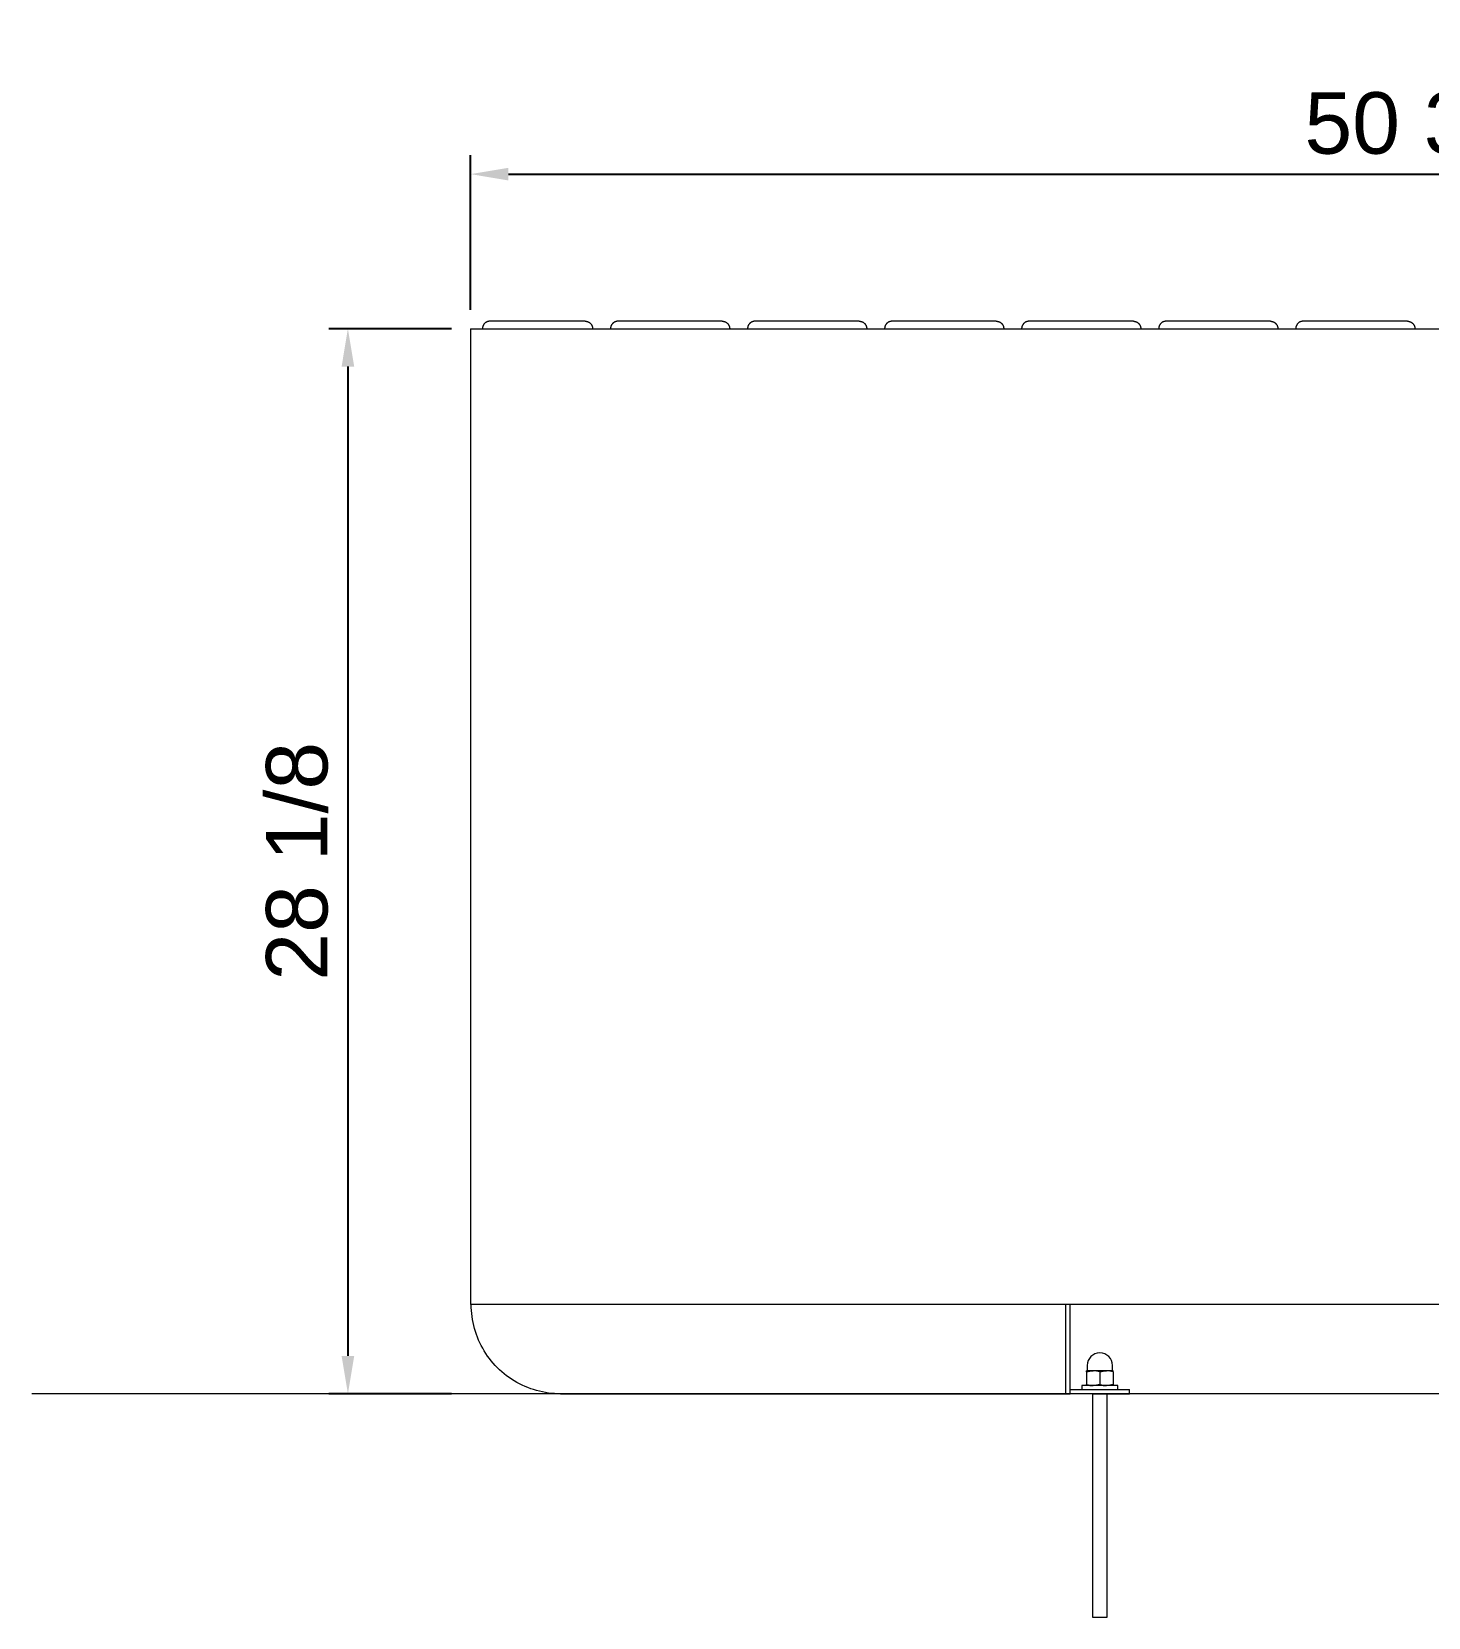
# Model space of a CAD drawing. Header units: inches. Extents: x -4 to 181, y -4 to 117.
# Drawn here: x -3.88 to 33.04, y 75.15 to 117.06 of the extents above; entities that cross this region are included whole.
import ezdxf

# ---------------------------------------------------------------- set-up
doc = ezdxf.new("R2010")
doc.units = ezdxf.units.IN
doc.header["$PDSIZE"] = -1
doc.layers.add('ZANO_R', color=7, linetype='Continuous', lineweight=0)
doc.layers.add('ZANO_W', color=1, linetype='Continuous', lineweight=0)
doc.styles.get("Standard").update_dxf_attribs({"font": 'arial.ttf'})
doc.dimstyles.new('amerykanie', dxfattribs={"dimtxt": 50, "dimasz": 50, "dimexe": 0.5, "dimexo": 0.5, "dimgap": 1, "dimtad": 1, "dimdec": 0, "dimzin": 0, "dimlunit": 5, "dimtxsty": 'Standard', "dimcen": 0.09, "dimclrd": 1, "dimclre": 1, "dimclrt": 1, "dimazin": 0, "dimtfac": 1, "dimtdec": 0, "dimtmove": 0, "dimatfit": 3, "dimfxl": 1, "dimtzin": 0, "dimarcsym": 1})

# ---------------------------------------------------------------- blocks, each defined once
blk = doc.blocks.new('*D346')
at = {"layer": 'Defpoints', "color": 0}
for p in [(58.116, 113.294), (7.722, 109.208), (58.116, 109.208)]:
    blk.add_point(p, dxfattribs=at)
at = {"layer": 'ZANO_W', "color": 1, "lineweight": -2}
for p, q in [((7.722, 109.708), (7.722, 113.794)), ((58.116, 109.708), (58.116, 113.794)), ((8.722, 113.294), (57.116, 113.294))]:
    blk.add_line(p, q, dxfattribs=at)
at = {"layer": 'ZANO_W', "color": 1}
for points in [[(8.722, 113.46), (8.722, 113.127), (7.722, 113.294)], [(57.116, 113.127), (57.116, 113.46), (58.116, 113.294)]]:
    blk.add_solid(points, dxfattribs=at)
at = {"layer": 'ZANO_W', "color": 1, "insert": (32.919, 114.634), "char_height": 1.625, "attachment_point": 5}
blk.add_mtext('50 3/8', dxfattribs=at)
blk = doc.blocks.new('*D347')
at = {"layer": 'Defpoints', "color": 0}
for p in [(7.722, 109.208), (4.481, 81.056), (7.722, 81.056)]:
    blk.add_point(p, dxfattribs=at)
at = {"layer": 'ZANO_W', "color": 1, "lineweight": -2}
for p, q in [((7.222, 109.208), (3.981, 109.208)), ((4.481, 108.208), (4.481, 82.056)), ((7.222, 81.056), (3.981, 81.056))]:
    blk.add_line(p, q, dxfattribs=at)
at = {"layer": 'ZANO_W', "color": 1}
for points in [[(4.648, 108.208), (4.315, 108.208), (4.481, 109.208)], [(4.315, 82.056), (4.648, 82.056), (4.481, 81.056)]]:
    blk.add_solid(points, dxfattribs=at)
at = {"layer": 'ZANO_W', "color": 1, "insert": (3.141, 95.132), "char_height": 1.625, "attachment_point": 5, "rotation": 90}
blk.add_mtext('28 1/8', dxfattribs=at)

msp = doc.modelspace()

# ---------------------------------------------------------------- linework, layer by layer
at = {"layer": 'ZANO_R'}
for p, q in [((8.13722, 109.37984), (8.13142, 109.37645)), ((8.14314, 109.38304), (8.13722, 109.37984)), ((8.14916, 109.38603), (8.14314, 109.38304)), ((8.15528, 109.38881), (8.14916, 109.38603)), ((8.16149, 109.39138), (8.15528, 109.38881)), ((8.16778, 109.39374), (8.16149, 109.39138)), ((8.17415, 109.39588), (8.16778, 109.39374)), ((8.18059, 109.39781), (8.17415, 109.39588)), ((8.1871, 109.39951), (8.18059, 109.39781)), ((8.19365, 109.40099), (8.1871, 109.39951)), ((8.20026, 109.40224), (8.19365, 109.40099)), ((8.2069, 109.40327), (8.20026, 109.40224)), ((8.21357, 109.40407), (8.2069, 109.40327)), ((8.22027, 109.40465), (8.21357, 109.40407)), ((8.22698, 109.40499), (8.22027, 109.40465)), ((8.2337, 109.40511), (8.22698, 109.40499)), ((8.23383, 109.40511), (8.2337, 109.40511)), ((8.23395, 109.40511), (8.23384, 109.40511)), ((8.23423, 109.40511), (8.23395, 109.40511)), ((8.23439, 109.40511), (8.23423, 109.40511)), ((8.2349, 109.40511), (8.23439, 109.40511)), ((8.23525, 109.40511), (8.2349, 109.40511)), ((8.23612, 109.40511), (8.23525, 109.40511)), ((8.2368, 109.40511), (8.23612, 109.40511)), ((8.23773, 109.40511), (8.2368, 109.40511)), ((8.23799, 109.40511), (8.23773, 109.40511)), ((8.23934, 109.40511), (8.23799, 109.40511)), ((8.23988, 109.40511), (8.23934, 109.40511)), ((8.24122, 109.40511), (8.23988, 109.40511)), ((8.24211, 109.40511), (8.24122, 109.40511)), ((10.7534, 109.40511), (8.24211, 109.40511)), ((10.7534, 109.40511), (10.76012, 109.40499)), ((10.76012, 109.40499), (10.76684, 109.40465)), ((10.76684, 109.40465), (10.77353, 109.40407)), ((10.77353, 109.40407), (10.78021, 109.40327)), ((10.78021, 109.40327), (10.78685, 109.40224)), ((10.78685, 109.40224), (10.79345, 109.40099)), ((10.79345, 109.40099), (10.80001, 109.39951)), ((10.80001, 109.39951), (10.80651, 109.39781)), ((10.80651, 109.39781), (10.81295, 109.39588)), ((10.81295, 109.39588), (10.81932, 109.39374)), ((10.81932, 109.39374), (10.82562, 109.39138)), ((10.82562, 109.39138), (10.83183, 109.38881)), ((10.83183, 109.38881), (10.83795, 109.38603)), ((10.83795, 109.38603), (10.84397, 109.38304)), ((10.84397, 109.38304), (10.84988, 109.37984)), ((10.84988, 109.37984), (10.85568, 109.37645)), ((11.52307, 109.37984), (11.51727, 109.37645)), ((11.52899, 109.38304), (11.52307, 109.37984)), ((11.53501, 109.38603), (11.52899, 109.38304)), ((11.54112, 109.38881), (11.53501, 109.38603)), ((11.54733, 109.39138), (11.54112, 109.38881)), ((11.55363, 109.39374), (11.54733, 109.39138)), ((11.56, 109.39588), (11.55363, 109.39374)), ((11.56644, 109.39781), (11.56, 109.39588)), ((11.57294, 109.39951), (11.56644, 109.39781)), ((11.5795, 109.40099), (11.57294, 109.39951)), ((11.5861, 109.40224), (11.5795, 109.40099)), ((11.59275, 109.40327), (11.5861, 109.40224)), ((11.59942, 109.40407), (11.59275, 109.40327)), ((11.60612, 109.40465), (11.59942, 109.40407)), ((11.61283, 109.40499), (11.60612, 109.40465)), ((11.61955, 109.40511), (11.61283, 109.40499)), ((12.9049, 109.40511), (11.61955, 109.40511)), ((12.92018, 109.40511), (12.9049, 109.40511)), ((12.92653, 109.40511), (12.92018, 109.40511)), ((12.94184, 109.40511), (12.92653, 109.40511)), ((12.94821, 109.40511), (12.94184, 109.40511)), ((12.96354, 109.40511), (12.94821, 109.40511)), ((12.96991, 109.40511), (12.96354, 109.40511)), ((12.98528, 109.40511), (12.96991, 109.40511)), ((12.99165, 109.40511), (12.98528, 109.40511)), ((13.00705, 109.40511), (12.99165, 109.40511)), ((13.01343, 109.40511), (13.00705, 109.40511)), ((13.02887, 109.40511), (13.01343, 109.40511)), ((13.03524, 109.40511), (13.02887, 109.40511)), ((13.05072, 109.40511), (13.03524, 109.40511)), ((13.05708, 109.40511), (13.05072, 109.40511)), ((14.37547, 109.40511), (13.05708, 109.40511)), ((14.37547, 109.40511), (14.38219, 109.40499)), ((14.38219, 109.40499), (14.38891, 109.40465)), ((14.38891, 109.40465), (14.3956, 109.40407)), ((14.3956, 109.40407), (14.40228, 109.40327)), ((14.40228, 109.40327), (14.40892, 109.40224)), ((14.40892, 109.40224), (14.41552, 109.40099)), ((14.41552, 109.40099), (14.42208, 109.39951)), ((14.42208, 109.39951), (14.42858, 109.39781)), ((14.42858, 109.39781), (14.43502, 109.39588)), ((14.43502, 109.39588), (14.44139, 109.39374)), ((14.44139, 109.39374), (14.44769, 109.39138)), ((14.44769, 109.39138), (14.4539, 109.38881)), ((14.4539, 109.38881), (14.46002, 109.38603)), ((14.46002, 109.38603), (14.46604, 109.38304)), ((14.46604, 109.38304), (14.47195, 109.37984)), ((14.47195, 109.37984), (14.47775, 109.37645)), ((15.14514, 109.37984), (15.13934, 109.37645)), ((15.15105, 109.38304), (15.14514, 109.37984)), ((15.15707, 109.38603), (15.15105, 109.38304)), ((15.16319, 109.38881), (15.15707, 109.38603)), ((15.1694, 109.39138), (15.16319, 109.38881)), ((15.1757, 109.39374), (15.1694, 109.39138)), ((15.18207, 109.39588), (15.1757, 109.39374)), ((15.18851, 109.39781), (15.18207, 109.39588)), ((15.19501, 109.39951), (15.18851, 109.39781)), ((15.20157, 109.40099), (15.19501, 109.39951)), ((15.20817, 109.40224), (15.20157, 109.40099)), ((15.21481, 109.40327), (15.20817, 109.40224)), ((15.22149, 109.40407), (15.21481, 109.40327)), ((15.22818, 109.40465), (15.22149, 109.40407)), ((15.2349, 109.40499), (15.22818, 109.40465)), ((15.24162, 109.40511), (15.2349, 109.40499)), ((16.56949, 109.40511), (15.24162, 109.40511)), ((16.59271, 109.40511), (16.56949, 109.40511)), ((16.61271, 109.40511), (16.59271, 109.40511)), ((17.99754, 109.40511), (16.61271, 109.40511)), ((17.99754, 109.40511), (18.00426, 109.40499)), ((18.00426, 109.40499), (18.01097, 109.40465)), ((18.01097, 109.40465), (18.01767, 109.40407)), ((18.01767, 109.40407), (18.02435, 109.40327)), ((18.02435, 109.40327), (18.03099, 109.40224)), ((18.03099, 109.40224), (18.03759, 109.40099)), ((18.03759, 109.40099), (18.04415, 109.39951)), ((18.04415, 109.39951), (18.05065, 109.39781)), ((18.05065, 109.39781), (18.05709, 109.39588)), ((18.05709, 109.39588), (18.06346, 109.39374)), ((18.06346, 109.39374), (18.06976, 109.39138)), ((18.06976, 109.39138), (18.07597, 109.38881)), ((18.07597, 109.38881), (18.08208, 109.38603)), ((18.08208, 109.38603), (18.0881, 109.38304)), ((18.0881, 109.38304), (18.09402, 109.37984)), ((18.09402, 109.37984), (18.09982, 109.37645)), ((18.76721, 109.37984), (18.76141, 109.37645)), ((18.77312, 109.38304), (18.76721, 109.37984)), ((18.77914, 109.38603), (18.77312, 109.38304)), ((18.78526, 109.38881), (18.77914, 109.38603)), ((18.79147, 109.39138), (18.78526, 109.38881)), ((18.79777, 109.39374), (18.79147, 109.39138)), ((18.80414, 109.39588), (18.79777, 109.39374)), ((18.81058, 109.39781), (18.80414, 109.39588)), ((18.81708, 109.39951), (18.81058, 109.39781)), ((18.82364, 109.40099), (18.81708, 109.39951)), ((18.83024, 109.40224), (18.82364, 109.40099)), ((18.83688, 109.40327), (18.83024, 109.40224)), ((18.84356, 109.40407), (18.83688, 109.40327)), ((18.85025, 109.40465), (18.84356, 109.40407)), ((18.85697, 109.40499), (18.85025, 109.40465)), ((18.86369, 109.40511), (18.85697, 109.40499)), ((19.59906, 109.40511), (18.86369, 109.40511)), ((20.32039, 109.40511), (19.59906, 109.40511)), ((21.61961, 109.40511), (20.32039, 109.40511)), ((21.61961, 109.40511), (21.62633, 109.40499)), ((21.62633, 109.40499), (21.63304, 109.40465)), ((21.63304, 109.40465), (21.63974, 109.40407)), ((21.63974, 109.40407), (21.64641, 109.40327)), ((21.64641, 109.40327), (21.65306, 109.40224)), ((21.65306, 109.40224), (21.65966, 109.40099)), ((21.65966, 109.40099), (21.66622, 109.39951)), ((21.66622, 109.39951), (21.67272, 109.39781)), ((21.67272, 109.39781), (21.67916, 109.39588)), ((21.67916, 109.39588), (21.68553, 109.39374)), ((21.68553, 109.39374), (21.69183, 109.39138)), ((21.69183, 109.39138), (21.69804, 109.38881)), ((21.69804, 109.38881), (21.70415, 109.38603)), ((21.70415, 109.38603), (21.71017, 109.38304)), ((21.71017, 109.38304), (21.71609, 109.37984)), ((21.71609, 109.37984), (21.72189, 109.37645)), ((22.38928, 109.37984), (22.38348, 109.37645)), ((22.39519, 109.38304), (22.38928, 109.37984)), ((22.40121, 109.38603), (22.39519, 109.38304)), ((22.40733, 109.38881), (22.40121, 109.38603)), ((22.41354, 109.39138), (22.40733, 109.38881)), ((22.41983, 109.39374), (22.41354, 109.39138)), ((22.42621, 109.39588), (22.41983, 109.39374)), ((22.43265, 109.39781), (22.42621, 109.39588)), ((22.43915, 109.39951), (22.43265, 109.39781)), ((22.44571, 109.40099), (22.43915, 109.39951)), ((22.45231, 109.40224), (22.44571, 109.40099)), ((22.45895, 109.40327), (22.45231, 109.40224)), ((22.46563, 109.40407), (22.45895, 109.40327)), ((22.47232, 109.40465), (22.46563, 109.40407)), ((22.47904, 109.40499), (22.47232, 109.40465)), ((22.48576, 109.40511), (22.47904, 109.40499)), ((25.24168, 109.40511), (22.48576, 109.40511)), ((25.24168, 109.40511), (25.2484, 109.40499)), ((25.2484, 109.40499), (25.25511, 109.40465)), ((25.25511, 109.40465), (25.26181, 109.40407)), ((25.26181, 109.40407), (25.26848, 109.40327)), ((25.26848, 109.40327), (25.27513, 109.40224)), ((25.27513, 109.40224), (25.28173, 109.40099)), ((25.28173, 109.40099), (25.28829, 109.39951)), ((25.28829, 109.39951), (25.29479, 109.39781)), ((25.29479, 109.39781), (25.30123, 109.39588)), ((25.30123, 109.39588), (25.3076, 109.39374)), ((25.3076, 109.39374), (25.31389, 109.39138)), ((25.31389, 109.39138), (25.3201, 109.38881)), ((25.3201, 109.38881), (25.32622, 109.38603)), ((25.32622, 109.38603), (25.33224, 109.38304)), ((25.33224, 109.38304), (25.33816, 109.37984)), ((25.33816, 109.37984), (25.34396, 109.37645)), ((26.01135, 109.37984), (26.00554, 109.37645)), ((26.01726, 109.38304), (26.01135, 109.37984)), ((26.02328, 109.38603), (26.01726, 109.38304)), ((26.0294, 109.38881), (26.02328, 109.38603)), ((26.03561, 109.39138), (26.0294, 109.38881)), ((26.0419, 109.39374), (26.03561, 109.39138)), ((26.04827, 109.39588), (26.0419, 109.39374)), ((26.05471, 109.39781), (26.04827, 109.39588)), ((26.06122, 109.39951), (26.05471, 109.39781)), ((26.06777, 109.40099), (26.06122, 109.39951)), ((26.07438, 109.40224), (26.06777, 109.40099)), ((26.08102, 109.40327), (26.07438, 109.40224)), ((26.08769, 109.40407), (26.08102, 109.40327)), ((26.09439, 109.40465), (26.08769, 109.40407)), ((26.1011, 109.40499), (26.09439, 109.40465)), ((26.10782, 109.40511), (26.1011, 109.40499)), ((28.86375, 109.40511), (26.10782, 109.40511)), ((28.86375, 109.40511), (28.87047, 109.40499)), ((28.87047, 109.40499), (28.87718, 109.40465)), ((28.87718, 109.40465), (28.88388, 109.40407)), ((28.88388, 109.40407), (28.89055, 109.40327)), ((28.89055, 109.40327), (28.89719, 109.40224)), ((28.89719, 109.40224), (28.9038, 109.40099)), ((28.9038, 109.40099), (28.91035, 109.39951)), ((28.91035, 109.39951), (28.91686, 109.39781)), ((28.91686, 109.39781), (28.9233, 109.39588)), ((28.9233, 109.39588), (28.92967, 109.39374)), ((28.92967, 109.39374), (28.93596, 109.39138)), ((28.93596, 109.39138), (28.94217, 109.38881)), ((28.94217, 109.38881), (28.94829, 109.38603)), ((28.94829, 109.38603), (28.95431, 109.38304)), ((28.95431, 109.38304), (28.96023, 109.37984)), ((28.96023, 109.37984), (28.96603, 109.37645)), ((29.63341, 109.37984), (29.62761, 109.37645)), ((29.63933, 109.38304), (29.63341, 109.37984)), ((29.64535, 109.38603), (29.63933, 109.38304)), ((29.65147, 109.38881), (29.64535, 109.38603)), ((29.65768, 109.39138), (29.65147, 109.38881)), ((29.66397, 109.39374), (29.65768, 109.39138)), ((29.67034, 109.39588), (29.66397, 109.39374)), ((29.67678, 109.39781), (29.67034, 109.39588)), ((29.68329, 109.39951), (29.67678, 109.39781)), ((29.68984, 109.40099), (29.68329, 109.39951)), ((29.69645, 109.40224), (29.68984, 109.40099)), ((29.70309, 109.40327), (29.69645, 109.40224)), ((29.70976, 109.40407), (29.70309, 109.40327)), ((29.71646, 109.40465), (29.70976, 109.40407)), ((29.72317, 109.40499), (29.71646, 109.40465)), ((29.72989, 109.40511), (29.72317, 109.40499)), ((32.48582, 109.40511), (29.72989, 109.40511)), ((32.48582, 109.40511), (32.49254, 109.40499)), ((32.49254, 109.40499), (32.49925, 109.40465)), ((32.49925, 109.40465), (32.50595, 109.40407)), ((32.50595, 109.40407), (32.51262, 109.40327)), ((32.51262, 109.40327), (32.51926, 109.40224)), ((32.51926, 109.40224), (32.52587, 109.40099)), ((32.52587, 109.40099), (32.53242, 109.39951)), ((32.53242, 109.39951), (32.53893, 109.39781)), ((32.53893, 109.39781), (32.54537, 109.39588)), ((32.54537, 109.39588), (32.55174, 109.39374)), ((32.55174, 109.39374), (32.55803, 109.39138)), ((32.55803, 109.39138), (32.56424, 109.38881)), ((32.56424, 109.38881), (32.57036, 109.38603)), ((32.57036, 109.38603), (32.57638, 109.38304)), ((32.57638, 109.38304), (32.58229, 109.37984)), ((32.58229, 109.37984), (32.5881, 109.37645)), ((7.72189, 109.20825), (20.32039, 109.20825)), ((7.72189, 109.20825), (7.72189, 83.4207)), ((8.03697, 109.21498), (8.03685, 109.20825)), ((8.03731, 109.22169), (8.03697, 109.21498)), ((8.03788, 109.22839), (8.03731, 109.22169)), ((8.03868, 109.23506), (8.03788, 109.22839)), ((8.03971, 109.2417), (8.03868, 109.23506)), ((8.04097, 109.24831), (8.03971, 109.2417)), ((8.04245, 109.25486), (8.04097, 109.24831)), ((8.04415, 109.26136), (8.04245, 109.25486)), ((8.04607, 109.26781), (8.04415, 109.26136)), ((8.04822, 109.27418), (8.04607, 109.26781)), ((8.05058, 109.28047), (8.04822, 109.27418)), ((8.05315, 109.28668), (8.05058, 109.28047)), ((8.05593, 109.2928), (8.05315, 109.28668)), ((8.05892, 109.29882), (8.05593, 109.2928)), ((8.06212, 109.30473), (8.05892, 109.29882)), ((8.06551, 109.31054), (8.06212, 109.30473)), ((8.0691, 109.31622), (8.06551, 109.31054)), ((8.07288, 109.32178), (8.0691, 109.31622)), ((8.07685, 109.3272), (8.07288, 109.32178)), ((8.081, 109.33249), (8.07685, 109.3272)), ((8.08533, 109.33763), (8.081, 109.33249)), ((8.08984, 109.34262), (8.08533, 109.33763)), ((8.09451, 109.34745), (8.08984, 109.34262)), ((8.09934, 109.35212), (8.09451, 109.34745)), ((8.10433, 109.35662), (8.09934, 109.35212)), ((8.10947, 109.36095), (8.10433, 109.35662)), ((8.11476, 109.36511), (8.10947, 109.36095)), ((8.12018, 109.36908), (8.11476, 109.36511)), ((8.12574, 109.37286), (8.12018, 109.36908)), ((8.13142, 109.37645), (8.12574, 109.37286)), ((10.85568, 109.37645), (10.86137, 109.37286)), ((10.86137, 109.37286), (10.86692, 109.36908)), ((10.86692, 109.36908), (10.87235, 109.36511)), ((10.87235, 109.36511), (10.87763, 109.36095)), ((10.87763, 109.36095), (10.88277, 109.35662)), ((10.88277, 109.35662), (10.88776, 109.35212)), ((10.88776, 109.35212), (10.8926, 109.34745)), ((10.8926, 109.34745), (10.89727, 109.34262)), ((10.89727, 109.34262), (10.90177, 109.33763)), ((10.90177, 109.33763), (10.9061, 109.33249)), ((10.9061, 109.33249), (10.91026, 109.3272)), ((10.91026, 109.3272), (10.91422, 109.32178)), ((10.91422, 109.32178), (10.91801, 109.31622)), ((10.91801, 109.31622), (10.9216, 109.31054)), ((10.9216, 109.31054), (10.92499, 109.30473)), ((10.92499, 109.30473), (10.92818, 109.29882)), ((10.92818, 109.29882), (10.93117, 109.2928)), ((10.93117, 109.2928), (10.93396, 109.28668)), ((10.93396, 109.28668), (10.93653, 109.28047)), ((10.93653, 109.28047), (10.93889, 109.27418)), ((10.93889, 109.27418), (10.94103, 109.26781)), ((10.94103, 109.26781), (10.94295, 109.26136)), ((10.94295, 109.26136), (10.94466, 109.25486)), ((10.94466, 109.25486), (10.94614, 109.24831)), ((10.94614, 109.24831), (10.94739, 109.2417)), ((10.94739, 109.2417), (10.94842, 109.23506)), ((10.94842, 109.23506), (10.94922, 109.22839)), ((10.94922, 109.22839), (10.9498, 109.22169)), ((10.9498, 109.22169), (10.95014, 109.21498)), ((10.95014, 109.21498), (10.95025, 109.20825)), ((11.42281, 109.21498), (11.4227, 109.20825)), ((11.42316, 109.22169), (11.42281, 109.21498)), ((11.42373, 109.22839), (11.42316, 109.22169)), ((11.42453, 109.23506), (11.42373, 109.22839)), ((11.42556, 109.2417), (11.42453, 109.23506)), ((11.42682, 109.24831), (11.42556, 109.2417)), ((11.4283, 109.25486), (11.42682, 109.24831)), ((11.43, 109.26136), (11.4283, 109.25486)), ((11.43192, 109.26781), (11.43, 109.26136)), ((11.43406, 109.27418), (11.43192, 109.26781)), ((11.43642, 109.28047), (11.43406, 109.27418)), ((11.439, 109.28668), (11.43642, 109.28047)), ((11.44178, 109.2928), (11.439, 109.28668)), ((11.44477, 109.29882), (11.44178, 109.2928)), ((11.44796, 109.30473), (11.44477, 109.29882)), ((11.45136, 109.31054), (11.44796, 109.30473)), ((11.45495, 109.31622), (11.45136, 109.31054)), ((11.45873, 109.32178), (11.45495, 109.31622)), ((11.4627, 109.3272), (11.45873, 109.32178)), ((11.46685, 109.33249), (11.4627, 109.3272)), ((11.47118, 109.33763), (11.46685, 109.33249)), ((11.47568, 109.34262), (11.47118, 109.33763)), ((11.48035, 109.34745), (11.47568, 109.34262)), ((11.48519, 109.35212), (11.48035, 109.34745)), ((11.49018, 109.35662), (11.48519, 109.35212)), ((11.49532, 109.36095), (11.49018, 109.35662)), ((11.5006, 109.36511), (11.49532, 109.36095)), ((11.50603, 109.36908), (11.5006, 109.36511)), ((11.51159, 109.37286), (11.50603, 109.36908)), ((11.51727, 109.37645), (11.51159, 109.37286)), ((14.47775, 109.37645), (14.48344, 109.37286)), ((14.48344, 109.37286), (14.48899, 109.36908)), ((14.48899, 109.36908), (14.49442, 109.36511)), ((14.49442, 109.36511), (14.4997, 109.36095)), ((14.4997, 109.36095), (14.50484, 109.35662)), ((14.50484, 109.35662), (14.50983, 109.35212)), ((14.50983, 109.35212), (14.51467, 109.34745)), ((14.51467, 109.34745), (14.51934, 109.34262)), ((14.51934, 109.34262), (14.52384, 109.33763)), ((14.52384, 109.33763), (14.52817, 109.33249)), ((14.52817, 109.33249), (14.53232, 109.3272)), ((14.53232, 109.3272), (14.53629, 109.32178)), ((14.53629, 109.32178), (14.54008, 109.31622)), ((14.54008, 109.31622), (14.54367, 109.31054)), ((14.54367, 109.31054), (14.54706, 109.30473)), ((14.54706, 109.30473), (14.55025, 109.29882)), ((14.55025, 109.29882), (14.55324, 109.2928)), ((14.55324, 109.2928), (14.55603, 109.28668)), ((14.55603, 109.28668), (14.5586, 109.28047)), ((14.5586, 109.28047), (14.56096, 109.27418)), ((14.56096, 109.27418), (14.5631, 109.26781)), ((14.5631, 109.26781), (14.56502, 109.26136)), ((14.56502, 109.26136), (14.56673, 109.25486)), ((14.56673, 109.25486), (14.56821, 109.24831)), ((14.56821, 109.24831), (14.56946, 109.2417)), ((14.56946, 109.2417), (14.57049, 109.23506)), ((14.57049, 109.23506), (14.57129, 109.22839)), ((14.57129, 109.22839), (14.57186, 109.22169)), ((14.57186, 109.22169), (14.57221, 109.21498)), ((14.57221, 109.21498), (14.57232, 109.20825)), ((15.04488, 109.21498), (15.04477, 109.20825)), ((15.04523, 109.22169), (15.04488, 109.21498)), ((15.0458, 109.22839), (15.04523, 109.22169)), ((15.0466, 109.23506), (15.0458, 109.22839)), ((15.04763, 109.2417), (15.0466, 109.23506)), ((15.04888, 109.24831), (15.04763, 109.2417)), ((15.05036, 109.25486), (15.04888, 109.24831)), ((15.05207, 109.26136), (15.05036, 109.25486)), ((15.05399, 109.26781), (15.05207, 109.26136)), ((15.05613, 109.27418), (15.05399, 109.26781)), ((15.05849, 109.28047), (15.05613, 109.27418)), ((15.06106, 109.28668), (15.05849, 109.28047)), ((15.06385, 109.2928), (15.06106, 109.28668)), ((15.06684, 109.29882), (15.06385, 109.2928)), ((15.07003, 109.30473), (15.06684, 109.29882)), ((15.07342, 109.31054), (15.07003, 109.30473)), ((15.07701, 109.31622), (15.07342, 109.31054)), ((15.0808, 109.32178), (15.07701, 109.31622)), ((15.08477, 109.3272), (15.0808, 109.32178)), ((15.08892, 109.33249), (15.08477, 109.3272)), ((15.09325, 109.33763), (15.08892, 109.33249)), ((15.09775, 109.34262), (15.09325, 109.33763)), ((15.10242, 109.34745), (15.09775, 109.34262)), ((15.10726, 109.35212), (15.10242, 109.34745)), ((15.11225, 109.35662), (15.10726, 109.35212)), ((15.11739, 109.36095), (15.11225, 109.35662)), ((15.12267, 109.36511), (15.11739, 109.36095)), ((15.1281, 109.36908), (15.12267, 109.36511)), ((15.13365, 109.37286), (15.1281, 109.36908)), ((15.13934, 109.37645), (15.13365, 109.37286)), ((18.09982, 109.37645), (18.1055, 109.37286)), ((18.1055, 109.37286), (18.11106, 109.36908)), ((18.11106, 109.36908), (18.11649, 109.36511)), ((18.11649, 109.36511), (18.12177, 109.36095)), ((18.12177, 109.36095), (18.12691, 109.35662)), ((18.12691, 109.35662), (18.1319, 109.35212)), ((18.1319, 109.35212), (18.13674, 109.34745)), ((18.13674, 109.34745), (18.14141, 109.34262)), ((18.14141, 109.34262), (18.14591, 109.33763)), ((18.14591, 109.33763), (18.15024, 109.33249)), ((18.15024, 109.33249), (18.15439, 109.3272)), ((18.15439, 109.3272), (18.15836, 109.32178)), ((18.15836, 109.32178), (18.16214, 109.31622)), ((18.16214, 109.31622), (18.16573, 109.31054)), ((18.16573, 109.31054), (18.16913, 109.30473)), ((18.16913, 109.30473), (18.17232, 109.29882)), ((18.17232, 109.29882), (18.17531, 109.2928)), ((18.17531, 109.2928), (18.17809, 109.28668)), ((18.17809, 109.28668), (18.18067, 109.28047)), ((18.18067, 109.28047), (18.18303, 109.27418)), ((18.18303, 109.27418), (18.18517, 109.26781)), ((18.18517, 109.26781), (18.18709, 109.26136)), ((18.18709, 109.26136), (18.18879, 109.25486)), ((18.18879, 109.25486), (18.19027, 109.24831)), ((18.19027, 109.24831), (18.19153, 109.2417)), ((18.19153, 109.2417), (18.19256, 109.23506)), ((18.19256, 109.23506), (18.19336, 109.22839)), ((18.19336, 109.22839), (18.19393, 109.22169)), ((18.19393, 109.22169), (18.19428, 109.21498)), ((18.19428, 109.21498), (18.19439, 109.20825)), ((18.66695, 109.21498), (18.66684, 109.20825)), ((18.66729, 109.22169), (18.66695, 109.21498)), ((18.66787, 109.22839), (18.66729, 109.22169)), ((18.66867, 109.23506), (18.66787, 109.22839)), ((18.6697, 109.2417), (18.66867, 109.23506)), ((18.67095, 109.24831), (18.6697, 109.2417)), ((18.67243, 109.25486), (18.67095, 109.24831)), ((18.67414, 109.26136), (18.67243, 109.25486)), ((18.67606, 109.26781), (18.67414, 109.26136)), ((18.6782, 109.27418), (18.67606, 109.26781)), ((18.68056, 109.28047), (18.6782, 109.27418)), ((18.68313, 109.28668), (18.68056, 109.28047)), ((18.68592, 109.2928), (18.68313, 109.28668)), ((18.68891, 109.29882), (18.68592, 109.2928)), ((18.6921, 109.30473), (18.68891, 109.29882)), ((18.69549, 109.31054), (18.6921, 109.30473)), ((18.69908, 109.31622), (18.69549, 109.31054)), ((18.70287, 109.32178), (18.69908, 109.31622)), ((18.70683, 109.3272), (18.70287, 109.32178)), ((18.71099, 109.33249), (18.70683, 109.3272)), ((18.71532, 109.33763), (18.71099, 109.33249)), ((18.71982, 109.34262), (18.71532, 109.33763)), ((18.72449, 109.34745), (18.71982, 109.34262)), ((18.72933, 109.35212), (18.72449, 109.34745)), ((18.73432, 109.35662), (18.72933, 109.35212)), ((18.73946, 109.36095), (18.73432, 109.35662)), ((18.74474, 109.36511), (18.73946, 109.36095)), ((18.75017, 109.36908), (18.74474, 109.36511)), ((18.75572, 109.37286), (18.75017, 109.36908)), ((18.76141, 109.37645), (18.75572, 109.37286)), ((20.32039, 109.20825), (32.91889, 109.20825)), ((21.72189, 109.37645), (21.72757, 109.37286)), ((21.72757, 109.37286), (21.73313, 109.36908)), ((21.73313, 109.36908), (21.73855, 109.36511)), ((21.73855, 109.36511), (21.74384, 109.36095)), ((21.74384, 109.36095), (21.74898, 109.35662)), ((21.74898, 109.35662), (21.75397, 109.35212)), ((21.75397, 109.35212), (21.7588, 109.34745)), ((21.7588, 109.34745), (21.76348, 109.34262)), ((21.76348, 109.34262), (21.76798, 109.33763)), ((21.76798, 109.33763), (21.77231, 109.33249)), ((21.77231, 109.33249), (21.77646, 109.3272)), ((21.77646, 109.3272), (21.78043, 109.32178)), ((21.78043, 109.32178), (21.78421, 109.31622)), ((21.78421, 109.31622), (21.7878, 109.31054)), ((21.7878, 109.31054), (21.7912, 109.30473)), ((21.7912, 109.30473), (21.79439, 109.29882)), ((21.79439, 109.29882), (21.79738, 109.2928)), ((21.79738, 109.2928), (21.80016, 109.28668)), ((21.80016, 109.28668), (21.80274, 109.28047)), ((21.80274, 109.28047), (21.80509, 109.27418)), ((21.80509, 109.27418), (21.80724, 109.26781)), ((21.80724, 109.26781), (21.80916, 109.26136)), ((21.80916, 109.26136), (21.81086, 109.25486)), ((21.81086, 109.25486), (21.81234, 109.24831)), ((21.81234, 109.24831), (21.8136, 109.2417)), ((21.8136, 109.2417), (21.81463, 109.23506)), ((21.81463, 109.23506), (21.81543, 109.22839)), ((21.81543, 109.22839), (21.816, 109.22169)), ((21.816, 109.22169), (21.81635, 109.21498)), ((21.81635, 109.21498), (21.81646, 109.20825)), ((22.28902, 109.21498), (22.2889, 109.20825)), ((22.28936, 109.22169), (22.28902, 109.21498)), ((22.28994, 109.22839), (22.28936, 109.22169)), ((22.29074, 109.23506), (22.28994, 109.22839)), ((22.29177, 109.2417), (22.29074, 109.23506)), ((22.29302, 109.24831), (22.29177, 109.2417)), ((22.2945, 109.25486), (22.29302, 109.24831)), ((22.2962, 109.26136), (22.2945, 109.25486)), ((22.29813, 109.26781), (22.2962, 109.26136)), ((22.30027, 109.27418), (22.29813, 109.26781)), ((22.30263, 109.28047), (22.30027, 109.27418)), ((22.3052, 109.28668), (22.30263, 109.28047)), ((22.30798, 109.2928), (22.3052, 109.28668)), ((22.31097, 109.29882), (22.30798, 109.2928)), ((22.31417, 109.30473), (22.31097, 109.29882)), ((22.31756, 109.31054), (22.31417, 109.30473)), ((22.32115, 109.31622), (22.31756, 109.31054)), ((22.32493, 109.32178), (22.32115, 109.31622)), ((22.3289, 109.3272), (22.32493, 109.32178)), ((22.33306, 109.33249), (22.3289, 109.3272)), ((22.33739, 109.33763), (22.33306, 109.33249)), ((22.34189, 109.34262), (22.33739, 109.33763)), ((22.34656, 109.34745), (22.34189, 109.34262)), ((22.35139, 109.35212), (22.34656, 109.34745)), ((22.35638, 109.35662), (22.35139, 109.35212)), ((22.36153, 109.36095), (22.35638, 109.35662)), ((22.36681, 109.36511), (22.36153, 109.36095)), ((22.37224, 109.36908), (22.36681, 109.36511)), ((22.37779, 109.37286), (22.37224, 109.36908)), ((22.38348, 109.37645), (22.37779, 109.37286)), ((25.34396, 109.37645), (25.34964, 109.37286)), ((25.34964, 109.37286), (25.3552, 109.36908)), ((25.3552, 109.36908), (25.36062, 109.36511)), ((25.36062, 109.36511), (25.36591, 109.36095)), ((25.36591, 109.36095), (25.37105, 109.35662)), ((25.37105, 109.35662), (25.37604, 109.35212)), ((25.37604, 109.35212), (25.38087, 109.34745)), ((25.38087, 109.34745), (25.38554, 109.34262)), ((25.38554, 109.34262), (25.39005, 109.33763)), ((25.39005, 109.33763), (25.39438, 109.33249)), ((25.39438, 109.33249), (25.39853, 109.3272)), ((25.39853, 109.3272), (25.4025, 109.32178)), ((25.4025, 109.32178), (25.40628, 109.31622)), ((25.40628, 109.31622), (25.40987, 109.31054)), ((25.40987, 109.31054), (25.41327, 109.30473)), ((25.41327, 109.30473), (25.41646, 109.29882)), ((25.41646, 109.29882), (25.41945, 109.2928)), ((25.41945, 109.2928), (25.42223, 109.28668)), ((25.42223, 109.28668), (25.4248, 109.28047)), ((25.4248, 109.28047), (25.42716, 109.27418)), ((25.42716, 109.27418), (25.42931, 109.26781)), ((25.42931, 109.26781), (25.43123, 109.26136)), ((25.43123, 109.26136), (25.43293, 109.25486)), ((25.43293, 109.25486), (25.43441, 109.24831)), ((25.43441, 109.24831), (25.43567, 109.2417)), ((25.43567, 109.2417), (25.4367, 109.23506)), ((25.4367, 109.23506), (25.4375, 109.22839)), ((25.4375, 109.22839), (25.43807, 109.22169)), ((25.43807, 109.22169), (25.43841, 109.21498)), ((25.43841, 109.21498), (25.43853, 109.20825)), ((25.91109, 109.21498), (25.91097, 109.20825)), ((25.91143, 109.22169), (25.91109, 109.21498)), ((25.91201, 109.22839), (25.91143, 109.22169)), ((25.91281, 109.23506), (25.91201, 109.22839)), ((25.91384, 109.2417), (25.91281, 109.23506)), ((25.91509, 109.24831), (25.91384, 109.2417)), ((25.91657, 109.25486), (25.91509, 109.24831)), ((25.91827, 109.26136), (25.91657, 109.25486)), ((25.9202, 109.26781), (25.91827, 109.26136)), ((25.92234, 109.27418), (25.9202, 109.26781)), ((25.9247, 109.28047), (25.92234, 109.27418)), ((25.92727, 109.28668), (25.9247, 109.28047)), ((25.93005, 109.2928), (25.92727, 109.28668)), ((25.93304, 109.29882), (25.93005, 109.2928)), ((25.93624, 109.30473), (25.93304, 109.29882)), ((25.93963, 109.31054), (25.93624, 109.30473)), ((25.94322, 109.31622), (25.93963, 109.31054)), ((25.947, 109.32178), (25.94322, 109.31622)), ((25.95097, 109.3272), (25.947, 109.32178)), ((25.95512, 109.33249), (25.95097, 109.3272)), ((25.95946, 109.33763), (25.95512, 109.33249)), ((25.96396, 109.34262), (25.95946, 109.33763)), ((25.96863, 109.34745), (25.96396, 109.34262)), ((25.97346, 109.35212), (25.96863, 109.34745)), ((25.97845, 109.35662), (25.97346, 109.35212)), ((25.98359, 109.36095), (25.97845, 109.35662)), ((25.98888, 109.36511), (25.98359, 109.36095)), ((25.9943, 109.36908), (25.98888, 109.36511)), ((25.99986, 109.37286), (25.9943, 109.36908)), ((26.00554, 109.37645), (25.99986, 109.37286)), ((28.96603, 109.37645), (28.97171, 109.37286)), ((28.97171, 109.37286), (28.97727, 109.36908)), ((28.97727, 109.36908), (28.98269, 109.36511)), ((28.98269, 109.36511), (28.98798, 109.36095)), ((28.98798, 109.36095), (28.99312, 109.35662)), ((28.99312, 109.35662), (28.99811, 109.35212)), ((28.99811, 109.35212), (29.00294, 109.34745)), ((29.00294, 109.34745), (29.00761, 109.34262)), ((29.00761, 109.34262), (29.01212, 109.33763)), ((29.01212, 109.33763), (29.01645, 109.33249)), ((29.01645, 109.33249), (29.0206, 109.3272)), ((29.0206, 109.3272), (29.02457, 109.32178)), ((29.02457, 109.32178), (29.02835, 109.31622)), ((29.02835, 109.31622), (29.03194, 109.31054)), ((29.03194, 109.31054), (29.03533, 109.30473)), ((29.03533, 109.30473), (29.03853, 109.29882)), ((29.03853, 109.29882), (29.04152, 109.2928)), ((29.04152, 109.2928), (29.0443, 109.28668)), ((29.0443, 109.28668), (29.04687, 109.28047)), ((29.04687, 109.28047), (29.04923, 109.27418)), ((29.04923, 109.27418), (29.05137, 109.26781)), ((29.05137, 109.26781), (29.0533, 109.26136)), ((29.0533, 109.26136), (29.055, 109.25486)), ((29.055, 109.25486), (29.05648, 109.24831)), ((29.05648, 109.24831), (29.05774, 109.2417)), ((29.05774, 109.2417), (29.05876, 109.23506)), ((29.05876, 109.23506), (29.05957, 109.22839)), ((29.05957, 109.22839), (29.06014, 109.22169)), ((29.06014, 109.22169), (29.06048, 109.21498)), ((29.06048, 109.21498), (29.0606, 109.20825)), ((29.53316, 109.21498), (29.53304, 109.20825)), ((29.5335, 109.22169), (29.53316, 109.21498)), ((29.53407, 109.22839), (29.5335, 109.22169)), ((29.53488, 109.23506), (29.53407, 109.22839)), ((29.5359, 109.2417), (29.53488, 109.23506)), ((29.53716, 109.24831), (29.5359, 109.2417)), ((29.53864, 109.25486), (29.53716, 109.24831)), ((29.54034, 109.26136), (29.53864, 109.25486)), ((29.54227, 109.26781), (29.54034, 109.26136)), ((29.54441, 109.27418), (29.54227, 109.26781)), ((29.54677, 109.28047), (29.54441, 109.27418)), ((29.54934, 109.28668), (29.54677, 109.28047)), ((29.55212, 109.2928), (29.54934, 109.28668)), ((29.55511, 109.29882), (29.55212, 109.2928)), ((29.55831, 109.30473), (29.55511, 109.29882)), ((29.5617, 109.31054), (29.55831, 109.30473)), ((29.56529, 109.31622), (29.5617, 109.31054)), ((29.56907, 109.32178), (29.56529, 109.31622)), ((29.57304, 109.3272), (29.56907, 109.32178)), ((29.57719, 109.33249), (29.57304, 109.3272)), ((29.58152, 109.33763), (29.57719, 109.33249)), ((29.58603, 109.34262), (29.58152, 109.33763)), ((29.5907, 109.34745), (29.58603, 109.34262)), ((29.59553, 109.35212), (29.5907, 109.34745)), ((29.60052, 109.35662), (29.59553, 109.35212)), ((29.60566, 109.36095), (29.60052, 109.35662)), ((29.61095, 109.36511), (29.60566, 109.36095)), ((29.61637, 109.36908), (29.61095, 109.36511)), ((29.62193, 109.37286), (29.61637, 109.36908)), ((29.62761, 109.37645), (29.62193, 109.37286)), ((32.5881, 109.37645), (32.59378, 109.37286)), ((32.59378, 109.37286), (32.59934, 109.36908)), ((32.59934, 109.36908), (32.60476, 109.36511)), ((32.60476, 109.36511), (32.61005, 109.36095)), ((32.61005, 109.36095), (32.61519, 109.35662)), ((32.61519, 109.35662), (32.62018, 109.35212)), ((32.62018, 109.35212), (32.62501, 109.34745)), ((32.62501, 109.34745), (32.62968, 109.34262)), ((32.62968, 109.34262), (32.63419, 109.33763)), ((32.63419, 109.33763), (32.63852, 109.33249)), ((32.63852, 109.33249), (32.64267, 109.3272)), ((32.64267, 109.3272), (32.64664, 109.32178)), ((32.64664, 109.32178), (32.65042, 109.31622)), ((32.65042, 109.31622), (32.65401, 109.31054)), ((32.65401, 109.31054), (32.6574, 109.30473)), ((32.6574, 109.30473), (32.6606, 109.29882)), ((32.6606, 109.29882), (32.66359, 109.2928)), ((32.66359, 109.2928), (32.66637, 109.28668)), ((32.66637, 109.28668), (32.66894, 109.28047)), ((32.66894, 109.28047), (32.6713, 109.27418)), ((32.6713, 109.27418), (32.67344, 109.26781)), ((32.67344, 109.26781), (32.67537, 109.26136)), ((32.67537, 109.26136), (32.67707, 109.25486)), ((32.67707, 109.25486), (32.67855, 109.24831)), ((32.67855, 109.24831), (32.6798, 109.2417)), ((32.6798, 109.2417), (32.68083, 109.23506)), ((32.68083, 109.23506), (32.68163, 109.22839)), ((32.68163, 109.22839), (32.68221, 109.22169)), ((32.68221, 109.22169), (32.68255, 109.21498)), ((32.68255, 109.21498), (32.68267, 109.20825)), ((32.91889, 109.20825), (45.51739, 109.20825)), ((20.32039, 83.4207), (7.72189, 83.4207)), ((7.74173, 83.41775), (7.74173, 83.41849)), ((7.85985, 83.41849), (7.74173, 83.41849)), ((7.74311, 83.3371), (7.74173, 83.41775)), ((7.85985, 83.4207), (7.85985, 83.41849)), ((32.91889, 83.4207), (20.32039, 83.4207)), ((23.45049, 83.4207), (23.45049, 81.05553)), ((23.5686, 81.05553), (23.5686, 83.4207)), ((45.51739, 83.4207), (32.91889, 83.4207)), ((7.74724, 83.25654), (7.74311, 83.3371)), ((7.75412, 83.17618), (7.74724, 83.25654)), ((7.76374, 83.09609), (7.75412, 83.17618)), ((7.77608, 83.01638), (7.76374, 83.09609)), ((7.79114, 82.93714), (7.77608, 83.01638)), ((7.8089, 82.85846), (7.79114, 82.93714)), ((7.82933, 82.78043), (7.8089, 82.85846)), ((7.85242, 82.70314), (7.82933, 82.78043)), ((7.87813, 82.62669), (7.85242, 82.70314)), ((7.90643, 82.55116), (7.87813, 82.62669)), ((7.9373, 82.47664), (7.90643, 82.55116)), ((7.97069, 82.40321), (7.9373, 82.47664)), ((8.00657, 82.33097), (7.97069, 82.40321)), ((8.0449, 82.26), (8.00657, 82.33097)), ((8.08563, 82.19038), (8.0449, 82.26)), ((8.12871, 82.12218), (8.08563, 82.19038)), ((8.17409, 82.0555), (8.12871, 82.12218)), ((8.22172, 81.99041), (8.17409, 82.0555)), ((8.27155, 81.92698), (8.22172, 81.99041)), ((8.32352, 81.86529), (8.27155, 81.92698)), ((8.37756, 81.80541), (8.32352, 81.86529)), ((8.43361, 81.74741), (8.37756, 81.80541)), ((8.49161, 81.69135), (8.43361, 81.74741)), ((24.02136, 81.80356), (24.02136, 81.67561)), ((24.69065, 81.67561), (24.69065, 81.80356)), ((8.55149, 81.63731), (8.49161, 81.69135)), ((8.61319, 81.58535), (8.55149, 81.63731)), ((8.67661, 81.53552), (8.61319, 81.58535)), ((8.74171, 81.48789), (8.67661, 81.53552)), ((8.80839, 81.4425), (8.74171, 81.48789)), ((8.87658, 81.39942), (8.80839, 81.4425)), ((8.94621, 81.35869), (8.87658, 81.39942)), ((9.01718, 81.32037), (8.94621, 81.35869)), ((9.08942, 81.28449), (9.01718, 81.32037)), ((24.00167, 81.63412), (24.00167, 81.66577)), ((24.17884, 81.66577), (24.00167, 81.66577)), ((24.00167, 81.63412), (24.00167, 81.30371)), ((24.00167, 81.27206), (24.00167, 81.30371)), ((24.53317, 81.66577), (24.17884, 81.66577)), ((24.35601, 81.63412), (24.35601, 81.30371)), ((24.71034, 81.66577), (24.53317, 81.66577)), ((24.71034, 81.63412), (24.71034, 81.66577)), ((24.71034, 81.63412), (24.71034, 81.30371)), ((24.71034, 81.27206), (24.71034, 81.30371)), ((9.16284, 81.25109), (9.08942, 81.28449)), ((9.23736, 81.22023), (9.16284, 81.25109)), ((9.31289, 81.19192), (9.23736, 81.22023)), ((9.38935, 81.16621), (9.31289, 81.19192)), ((9.46663, 81.14313), (9.38935, 81.16621)), ((9.54466, 81.12269), (9.46663, 81.14313)), ((9.62335, 81.10494), (9.54466, 81.12269)), ((9.70259, 81.08988), (9.62335, 81.10494)), ((9.7823, 81.07753), (9.70259, 81.08988)), ((9.86238, 81.06791), (9.7823, 81.07753)), ((9.94275, 81.06104), (9.86238, 81.06791)), ((10.0233, 81.05691), (9.94275, 81.06104)), ((10.10395, 81.05553), (10.0233, 81.05691)), ((10.10395, 81.05553), (23.45049, 81.05553)), ((23.45049, 81.05553), (23.5686, 81.05553)), ((23.5686, 81.17364), (24.35601, 81.17364)), ((24.35601, 81.05553), (23.5686, 81.05553)), ((23.88356, 81.27206), (23.88356, 81.17364)), ((24.82845, 81.27206), (23.88356, 81.27206)), ((24.15915, 81.05553), (24.15915, 75.14998)), ((24.35601, 81.17364), (25.14341, 81.17364)), ((24.35601, 81.05553), (25.14336, 81.05553)), ((24.55286, 75.14998), (24.55286, 81.05553)), ((24.82845, 81.17364), (24.82845, 81.27206)), ((25.14341, 81.05553), (25.14341, 81.17364))]:
    msp.add_line(p, q, dxfattribs=at)
at = {"layer": 'ZANO_R', "flags": 128}
for points in [[(24.00167, 81.63412), (24.08847, 81.65708), (24.17884, 81.66577)], [(24.35601, 81.30371), (24.26921, 81.28075), (24.17884, 81.27206)], [(24.35601, 81.63412), (24.4428, 81.65708), (24.53317, 81.66577)], [(24.71034, 81.30371), (24.62354, 81.28075), (24.53317, 81.27206)]]:
    msp.add_lwpolyline(points, dxfattribs=at)
at = {"layer": 'ZANO_R'}
for points in [[(72.53901, 81.05553), (-3.87596, 81.05553)], [(23.88356, 81.17364), (24.82845, 81.17364)], [(24.15915, 81.05553), (24.55286, 81.05553)], [(24.15915, 75.14998), (24.55286, 75.14998)]]:
    msp.add_lwpolyline(points, dxfattribs=at)
for centre, radius, start, end in [((24.35601, 81.80356), 0.33465, 0, 180), ((24.18337, 81.80917), 0.53713, 250.227892, 269.516427), ((24.01152, 81.67561), 0.00984, 270, 0), ((24.17431, 81.12869), 0.5371, 70.22693, 89.516653), ((24.53771, 81.80917), 0.53713, 250.227892, 269.516427), ((24.52864, 81.12869), 0.5371, 70.22693, 89.516653), ((24.7005, 81.67561), 0.00984, 180, 270)]:
    msp.add_arc(centre, radius, start, end, dxfattribs=at)

# ---------------------------------------------------------------- dimensions: what is measured, and where the dimension line sits
at = {"layer": 'ZANO_W'}
dim = msp.add_linear_dim(base=(58.11589, 113.29369), p1=(7.72189, 109.20825), p2=(58.11589, 109.20825), dimstyle='amerykanie', override={"dimtxt": 1.625, "dimasz": 1, "dimgap": 0.5, "dimdec": 4, "dimaunit": 1, "dimadec": 1, "dimtdec": 4, "dimtmove": 1, "dimfrac": 2}, dxfattribs=at)
dim.commit()
dim.dimension.update_dxf_attribs({"geometry": '*D346', "text_midpoint": (32.91889, 114.63445)})
dim = msp.add_linear_dim(base=(4.48126, 81.05553), p1=(7.72189, 109.20825), p2=(7.72189, 81.05553), angle=90, dimstyle='amerykanie', override={"dimtxt": 1.625, "dimasz": 1, "dimgap": 0.5, "dimdec": 4, "dimaunit": 1, "dimadec": 1, "dimtdec": 4, "dimtmove": 1, "dimfrac": 2}, dxfattribs=at)
dim.commit()
dim.dimension.update_dxf_attribs({"geometry": '*D347', "text_midpoint": (3.14105, 95.13189)})

doc.saveas('drawing.dxf')
